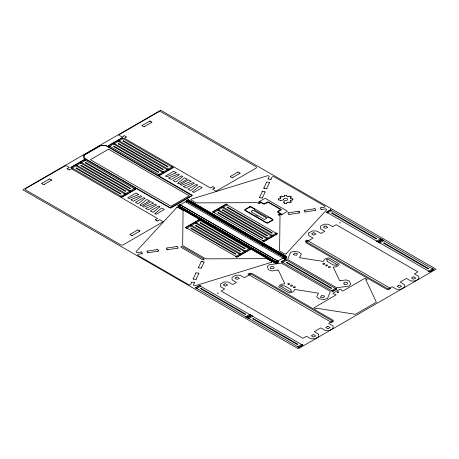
<?xml version="1.0" encoding="UTF-8"?>
<svg xmlns="http://www.w3.org/2000/svg" width="459" height="459" viewBox="0 0 459 459"><rect width="100%" height="100%" fill="white"/><g stroke="black" fill="none" stroke-linecap="round" stroke-linejoin="round"><path stroke-width="0.69" d="M339.293 222.919L339.838 222.604L340.389 222.919M284.299 196.326L284.632 195.299M286.634 203.498L286.95 202.522M179.406 206.257L179.991 204.743L178.39 205.672L178.39 206.843L276.307 263.374L277.322 262.789L277.907 261.28L276.307 262.204L276.307 263.374M191.501 282.589L190.697 284.31A1.279 0.74 0 0 1 188.563 284.643L137.987 255.445A1.279 0.74 0 0 1 138.555 254.211L141.544 253.747M193.354 278.584L195.827 273.26M198.604 267.276L201.076 261.951M196.217 279.032L198.69 273.702M201.467 267.717L203.939 262.393M194.364 283.031L193.52 284.838A1.279 0.74 0 0 0 193.962 285.607A1.279 0.74 0 0 0 195.356 285.682L271.223 262.376M268.308 178.459L269.146 176.652A1.279 0.74 0 0 0 268.71 175.883A1.279 0.74 0 0 0 267.316 175.814L191.449 199.12A1.038 0.597 0 0 0 191.242 200.067L195.632 202.603A1.601 0.924 0 0 0 196.773 202.872L256.489 202.648A1.279 0.74 0 0 1 257.401 202.867L258.635 203.578A0.769 0.442 0 0 0 259.725 203.578A0.769 0.442 0 0 0 259.725 202.947L258.905 202.476A0.798 0.459 0 0 1 258.905 201.822L264.51 198.586A0.798 0.459 0 0 1 265.641 198.586L287.041 210.939A0.798 0.459 0 0 1 287.041 211.593L281.252 214.91L279.485 214.359A0.769 0.442 0 0 0 278.395 214.359A0.769 0.442 0 0 0 278.395 214.984L279.629 215.696A1.279 0.74 0 0 1 280.001 216.223L279.611 250.7A1.601 0.924 0 0 0 280.082 251.36L284.477 253.896A1.038 0.597 0 0 0 286.146 253.787M259.651 197.118L262.123 191.793M263.988 187.794L266.461 182.464M262.514 197.559L264.986 192.235M266.851 188.236L269.324 182.906M271.171 178.907L271.975 177.18A1.279 0.74 0 0 1 274.109 176.847L324.691 206.051A1.279 0.74 0 0 1 324.117 207.284L321.128 207.749M299.825 257.189L301.282 254.091L299.325 252.129L293.938 251.291L290.518 252.433L287.804 259.088A1.279 0.74 0 0 0 288.143 259.777L336.143 287.489A1.279 0.74 0 0 0 337.342 287.684L348.874 286.118L350.842 284.144L349.397 281.034L346 279.904L340.63 280.747M318.202 293.691L316.75 296.795L318.707 298.752L324.094 299.589L327.508 298.453L330.228 291.798A1.279 0.74 0 0 0 329.883 291.104L281.889 263.391A1.279 0.74 0 0 0 280.69 263.196L269.158 264.763L267.19 266.736L268.635 269.846L272.032 270.976L277.402 270.133M131.004 199.699L140.391 195.775L141.808 196.4L133.426 201.237L131.016 199.82M138.463 194.61L129.105 198.529L127.659 197.909L136.042 193.073L138.469 194.524M145.842 208.266L155.228 204.341L156.639 204.966L148.263 209.803L145.842 208.363M153.3 203.176L143.937 207.095L142.497 206.475L150.879 201.639L153.306 203.09M168.723 177.926L178.109 173.995L179.526 174.621L171.144 179.463L168.717 178.012M176.176 172.842L166.824 176.749L165.378 176.136L173.76 171.293L176.187 172.745M183.56 186.492L192.946 182.562L194.364 183.187L185.981 188.029L183.566 186.595M191.013 181.408L181.661 185.316L180.215 184.702L188.597 179.859L191.024 181.311M290.34 200.956L290.851 200.222M283.519 202.304L284.792 200.531M280.334 198.586L280.902 197.818M176.554 207.715L136.191 251.521A1.279 0.74 0 0 0 136.317 252.324A1.279 0.74 0 0 0 137.648 252.576L140.781 252.094M286.118 253.775L326.487 209.975A1.279 0.74 0 0 0 326.36 209.172A1.279 0.74 0 0 0 325.029 208.92L322.258 209.344A1.279 0.74 0 0 0 321.776 209.488M280.162 213.992L277.988 212.397A1.44 0.832 0 0 1 277.988 211.226L280.564 209.488L268.234 202.35L265.153 203.813A1.44 0.832 0 0 1 263.122 203.813L260.919 202.545L260.282 202.591A0.861 0.493 0 0 1 259.869 202.729L259.536 202.729A0.775 0.448 0 0 1 259.128 202.608M290.317 197.789L291.362 196.905M299.71 257.241L299.939 257.763L323.067 261.412L323.652 261.085A5.508 3.179 0 0 1 328.977 257.981L339.258 263.919A5.508 3.179 0 0 1 333.928 266.995L333.314 267.327L339.631 280.678L340.544 280.81M318.316 293.64L318.093 293.117L294.942 289.468L294.391 289.824A5.508 3.179 0 0 1 289.055 292.899L278.774 286.967A5.508 3.179 0 0 1 284.104 283.886L284.706 283.542L278.401 270.202L277.488 270.07M42.199 183.175L48.952 179.274M67.657 168.47L69.298 167.524L65.786 165.492L25.928 188.477A2.025 1.17 0 0 0 25.945 190.124L120.528 244.733A2.025 1.17 0 0 0 123.379 244.739L163.186 221.726L159.669 219.7L158.028 220.647M123.798 136.059L122.151 137.012L118.634 134.98L158.441 111.967A2.025 1.17 0 0 1 161.293 111.979L255.881 166.583A2.025 1.17 0 0 1 255.898 168.235L216.034 191.214L212.523 189.183L214.164 188.236M142.508 125.261L149.261 121.36M44.294 184.38L51.047 180.485M69.751 169.681L71.392 168.734L157.575 218.49L155.934 219.436M125.892 137.27L124.246 138.216L210.429 187.972L212.069 187.025M144.602 126.472L151.355 122.57M177.994 205.632L179.917 204.525L278.292 261.32L278.292 262.709L276.37 263.816L177.994 207.02L177.994 205.632L276.37 262.428L278.292 261.32M186.228 200.881L188.15 199.774L286.519 256.57L286.519 257.958L284.603 259.065L186.228 202.27L186.228 200.881L284.603 257.677L286.519 256.57M130.471 234.136L137.224 230.24M230.779 176.222L237.532 172.326M186.968 201.627L187.983 201.042L187.983 199.866L286.359 256.661L286.359 257.838L285.343 258.423L284.758 257.591L186.383 200.79M186.228 202.27L188.15 201.162L286.519 257.958M188.213 201.174L187.197 201.759L186.612 200.922L188.213 199.998L188.213 201.174L285.509 257.344M132.565 235.347L139.318 231.445M232.874 177.432L239.627 173.536M279.915 196.836L281.195 196.096M290.071 202.7L291.356 201.96M281.43 214.829L280.3 214.829M288.418 196.699L289.95 196.091M287.041 202.459L288.367 202.132M280.598 200.623L283.668 199.883M282.933 196.681L284.207 196.389M288.814 212.746L298.04 211.318M304.971 210.245L314.197 208.816M289.583 214.399L298.809 212.97M305.74 211.897L314.966 210.469M147.706 251.021L156.932 249.598M167.3 247.992L176.526 246.563M148.475 252.674L157.701 251.251M168.069 249.644L177.289 248.216M278.533 198.822L280.231 198.638M290.949 200.17L292.739 199.975M218.105 292.888L217.56 293.203L218.105 293.519M284.729 195.253L286.542 195.253M284.723 203.544L286.542 203.544M290.92 198.627L292.739 198.822M278.533 199.975L280.197 200.158M270.104 179.262L268.922 179.079A0.614 0.356 0 0 1 268.217 178.517M264.602 188.408L265.784 188.592A0.614 0.356 0 0 0 266.886 188.305M202.144 261.596L203.326 261.779A0.614 0.356 0 0 1 204.031 262.341M283.559 202.362L284.23 202.482M287.064 196.406L288.281 196.699M288.504 202.138L289.95 202.706M281.321 196.091L282.796 196.676M290.071 196.096L291.356 196.836M150.489 121.36L151.355 121.859A0.625 0.361 0 0 1 151.487 122.564M213.848 217.141L215.087 217.859M250.407 238.255L251.647 238.973M261.567 244.693L262.806 245.41M276.702 262.433L178.161 205.54L178.161 206.711L179.176 206.125L179.762 204.611L278.137 261.412L277.552 262.921L276.536 263.506L276.536 262.336M156.794 220.647L155.934 220.148A0.591 0.344 0 0 1 155.354 219.884A0.625 0.361 0 0 1 155.796 219.442M51.047 179.773L50.18 179.274A0.625 0.361 0 0 0 48.958 179.199M139.318 230.734L138.452 230.234A0.591 0.344 0 0 0 137.998 229.902A0.625 0.361 0 0 0 137.23 230.16M131.331 235.347L130.465 234.847A0.591 0.344 0 0 1 130.31 234.176M290.352 201.036L291.367 201.891M279.904 196.905L280.891 197.743M290.306 197.869L290.817 198.575M280.294 200.21L280.501 200.594M299.107 211.674L299.423 212.356A0.614 0.356 0 0 1 298.935 212.993M167.001 249.289L166.68 248.606A0.614 0.356 0 0 1 167.174 247.969M158.315 250.631L157.999 249.954A0.614 0.356 0 0 0 157.024 249.541M286.634 195.299L286.973 196.349M284.322 202.539L284.632 203.498M292.813 198.873L292.813 199.923M284.603 257.677L284.603 259.065M278.452 198.873L278.452 199.923M276.37 262.428L276.37 263.816M188.15 199.774L188.15 201.162M179.917 204.525L179.917 205.913M67.502 168.51A0.591 0.339 0 0 0 67.657 169.182L68.523 169.681A0.625 0.361 0 0 0 69.739 169.761M158.016 220.722A0.625 0.361 0 0 1 156.783 220.63M139.284 230.728A0.625 0.361 0 0 1 139.45 231.439M132.553 235.421A0.625 0.361 0 0 1 131.32 235.329M51.018 179.767A0.625 0.361 0 0 1 51.178 180.479M44.282 184.461A0.625 0.361 0 0 1 43.513 184.719A0.591 0.344 0 0 1 43.06 184.386L42.199 183.887A0.591 0.339 0 0 1 41.62 183.623A0.625 0.361 0 0 1 42.062 183.181M123.804 135.984A0.625 0.361 0 0 1 125.037 136.076L125.892 136.558A0.625 0.361 0 0 1 126.024 137.264M212.081 186.951A0.625 0.361 0 0 1 212.85 186.693A0.591 0.344 0 0 1 213.303 187.025L214.169 187.524A0.625 0.361 0 0 1 214.301 188.23M232.862 177.513A0.625 0.361 0 0 1 231.629 177.415L230.774 176.933A0.591 0.344 0 0 1 230.619 176.262M237.538 172.245A0.625 0.361 0 0 1 238.307 171.993A0.591 0.344 0 0 1 238.76 172.326L239.627 172.825A0.625 0.361 0 0 1 239.759 173.531M142.353 125.301A0.591 0.344 0 0 0 142.508 125.973L143.369 126.472A0.625 0.361 0 0 0 144.591 126.546M149.267 121.285A0.625 0.361 0 0 1 150.5 121.377M191.466 282.514A0.614 0.356 0 0 1 192.573 282.228L193.744 282.411A0.614 0.356 0 0 1 194.455 282.974M271.24 262.387A1.038 0.597 0 0 0 271.43 261.429L267.04 258.887A1.601 0.924 0 0 0 265.899 258.618L206.183 258.842A1.279 0.74 0 0 1 205.271 258.629L183.043 245.794A1.279 0.74 0 0 1 182.671 245.267L183.061 210.79A1.601 0.924 0 0 0 182.59 210.13L178.201 207.594A1.038 0.597 0 0 0 176.531 207.709M140.873 252.043A0.614 0.356 0 0 1 141.854 252.45L142.164 253.133A0.614 0.356 0 0 1 141.676 253.764M148.383 252.731A0.614 0.356 0 0 1 147.396 252.318L147.092 251.641A0.614 0.356 0 0 1 147.58 251.004M158.321 250.625A0.614 0.356 0 0 1 157.827 251.268M167.971 249.702A0.614 0.356 0 0 1 166.99 249.289M177.421 248.239A0.614 0.356 0 0 0 177.914 247.596L177.593 246.919A0.614 0.356 0 0 0 176.617 246.512M198.512 267.327A0.614 0.356 0 0 0 199.223 267.895L200.399 268.073A0.614 0.356 0 0 0 201.501 267.792M201.042 261.877A0.614 0.356 0 0 1 202.155 261.59M193.262 278.642A0.614 0.356 0 0 0 193.973 279.21L195.15 279.388A0.614 0.356 0 0 0 196.251 279.101M195.792 273.185A0.614 0.356 0 0 1 196.905 272.904L198.076 273.088A0.614 0.356 0 0 1 198.781 273.65M321.759 209.476A0.614 0.356 0 0 1 320.824 209.04L320.514 208.363A0.614 0.356 0 0 1 321.002 207.732M271.206 178.981A0.614 0.356 0 0 1 270.099 179.262M259.128 201.696A0.798 0.459 0 0 1 260.259 201.696L263.523 203.578A0.798 0.459 0 0 0 264.654 203.578L267.425 201.977A0.637 0.367 0 0 1 268.331 201.977L281.166 209.39A0.637 0.367 0 0 1 281.166 209.912L278.395 211.513A0.798 0.459 0 0 0 278.395 212.161L281.66 214.049A0.798 0.459 0 0 1 281.66 214.703M314.289 208.765A0.614 0.356 0 0 1 315.27 209.172L315.58 209.855A0.614 0.356 0 0 1 315.092 210.492M304.845 210.222A0.614 0.356 0 0 0 304.351 210.865L304.673 211.542A0.614 0.356 0 0 0 305.648 211.949M298.132 211.266A0.614 0.356 0 0 1 299.119 211.679M288.688 212.729A0.614 0.356 0 0 0 288.195 213.366L288.516 214.043A0.614 0.356 0 0 0 289.491 214.456M265.078 192.183A0.614 0.356 0 0 0 264.361 191.615L263.191 191.437A0.614 0.356 0 0 0 262.083 191.719M262.548 197.634A0.614 0.356 0 0 1 261.435 197.921L260.264 197.731A0.614 0.356 0 0 1 259.553 197.169M269.416 182.854A0.614 0.356 0 0 0 268.699 182.286L267.528 182.108A0.614 0.356 0 0 0 266.421 182.389M264.608 188.414A0.614 0.356 0 0 1 263.891 187.846M283.668 199.654A2.008 1.159 0 0 1 285.481 198.248A2.008 1.159 0 0 1 287.632 199.487A2.008 1.159 0 0 1 285.194 200.537M280.076 214.703A0.775 0.448 0 0 1 279.864 214.468L279.87 214.273A0.775 0.448 0 0 1 280.076 214.066M308.712 233.046L308.712 235.53L313.072 238.078L306.176 242.031A0.958 0.551 0 0 0 306.176 242.811L386.553 289.216A0.958 0.551 0 0 0 387.907 289.216L392.078 286.749L396.593 289.285L400.896 289.285L404.482 287.214L404.482 284.729L400.15 282.038L406.479 278.464L410.897 280.983L415.2 280.983L418.786 278.911L418.786 276.427L414.425 273.943L417.925 271.889L336.183 224.709L332.637 226.717L328.328 224.204L324.025 224.204L320.439 226.276L320.439 228.76L324.8 231.244L321.231 233.453L316.601 230.975L312.298 230.975L308.712 233.046M318.666 334.227L318.666 336.711L315.081 338.782L310.777 338.782L306.474 336.263L302.917 338.289L221.198 291.092L224.686 289.044L220.326 286.559L220.326 284.075L223.912 282.004L228.215 282.004L232.518 284.523L236.345 282.457L232.053 279.789L232.053 277.305L235.639 275.234L239.942 275.234L244.417 277.747L251.205 273.771A0.958 0.551 0 0 1 252.559 273.771L332.936 320.17A0.958 0.551 0 0 1 332.936 320.956L328.65 323.429L333.056 325.97L333.056 328.455L329.47 330.526L325.167 330.526L321.111 328.059L320.451 328.042L314.312 331.679L318.666 334.227M270.77 268.469C271.877 269.226 275.727 268.567 273.65 266.857C272.944 266.008 268.744 266.541 270.776 268.435M365.932 279.956L376.38 302.223L355.455 314.3L316.939 308.287L315.855 308.964L313.922 307.846L335.661 295.166A0.958 0.551 0 0 0 335.242 294.242L333.63 293.978A0.958 0.551 0 0 1 333.211 293.054L339.585 289.377A0.958 0.551 0 0 1 340.509 289.233A0.958 0.551 0 0 1 341.186 289.629L341.616 290.57A0.958 0.551 0 0 0 343.212 290.805L364.882 278.297L367.102 279.376L365.932 279.956M344.233 284.121C345.306 284.873 349.173 284.236 347.113 282.532C346.361 281.66 342.202 282.205 344.233 284.121M224.767 283.978L223.223 284.924L225.237 286.175L227.63 285.091L225.627 283.737L224.767 283.978M236.505 277.202L234.956 278.148L236.97 279.405L239.368 278.315L237.401 276.978L236.511 277.173M312.895 334.858L311.345 335.799L313.365 337.055L315.758 335.965L313.79 334.628L312.9 334.823M327.284 326.601L325.735 327.542L327.749 328.799L330.147 327.709L328.139 326.355L327.284 326.584M313.158 232.948L311.609 233.889L313.623 235.146L316.021 234.056L314.013 232.707L313.158 232.931M324.892 226.172L323.343 227.119L325.362 228.37L327.755 227.285L325.747 225.931L324.892 226.172M398.71 285.36L397.167 286.301L399.181 287.558L401.573 286.468L399.571 285.114L398.716 285.343M413.014 277.052L411.471 277.993L413.484 279.25L415.877 278.16L413.915 276.829L413.02 277.018M320.6 297.111L323.635 297.776L324.611 296.055L321.575 295.447L320.6 297.111M293.479 254.688L296.514 255.359L297.489 253.609L294.466 253.029L293.485 254.659M280.661 286.129L290.329 291.781L291.677 291.155L290.731 290.507L291.126 289.629L284.442 285.768L282.916 285.997L281.843 285.446L280.661 286.129M337.371 264.74L336.229 265.428L335.116 264.883L333.59 265.113L326.906 261.251L327.301 260.373L326.355 259.731L327.703 259.1L337.371 264.74M84.181 155.297L84.324 158.137L170.226 207.72L191.793 195.488L105.794 145.675L100.693 145.675L84.192 155.251M140.081 204.978L141.2 205.73L149.582 200.887L146.817 199.516L140.098 204.944M144.935 198.294L138.216 203.767L135.439 202.402L143.816 197.559L144.935 198.311M154.918 213.544L156.037 214.296L164.42 209.453L161.62 208.093L154.918 213.544M159.772 206.86L153.054 212.333L150.277 210.968L158.653 206.125L159.772 206.86M177.805 183.204L178.918 183.95L187.301 179.113L184.489 177.759L177.805 183.181M182.653 176.514L175.935 181.988L173.158 180.622L181.534 175.786L182.653 176.514M192.642 191.77L193.755 192.516L202.138 187.679L199.338 186.32L192.642 191.747M197.49 185.08L196.372 184.352L187.995 189.188L190.772 190.554L197.479 185.138M160.725 110.252L22.95 189.791L298.275 348.748L436.05 269.209L160.725 110.252M100.297 145.509L83.98 154.93A0.958 0.551 0 0 0 83.704 155.32L83.704 157.936A0.958 0.551 0 0 0 83.98 158.332L169.801 207.875A0.958 0.551 0 0 0 171.161 207.875L192.005 195.832A0.97 0.562 0 0 0 192 195.046L106.19 145.509A0.958 0.551 0 0 0 105.513 145.348L100.297 145.509M74.949 164.988L70.657 167.466L71.897 168.183L76.188 165.705L74.949 164.988M79.688 162.251L75.396 164.729L76.642 165.447L80.933 162.968L79.688 162.251M84.318 159.577L80.027 162.056L81.272 162.773L85.563 160.294L84.318 159.577M112.627 143.237L108.335 145.715L109.575 146.432L113.866 143.954L112.627 143.237M117.257 140.563L112.966 143.042L114.205 143.759L118.497 141.28L117.257 140.563M121.996 137.826L117.705 140.299L118.95 141.016L123.242 138.543L121.996 137.826M74.96 165.223L71.122 167.443L122.083 196.865L125.921 194.645L74.96 165.223M79.705 162.486L75.861 164.706L126.822 194.123L130.666 191.908L79.705 162.486M84.336 159.812L80.491 162.033L131.452 191.455L135.296 189.234L84.336 159.812M112.639 143.472L108.8 145.687L159.761 175.108L163.599 172.894L112.639 143.472M117.269 140.798L113.43 143.013L164.391 172.435L168.229 170.22L117.269 140.798M122.014 138.061L118.17 140.276L169.13 169.698L172.974 167.483L122.014 138.061M108.553 149.221L90.406 159.692L171.046 206.246L189.177 195.763L108.553 149.221M76.475 167.988L75.913 168.315L120.562 194.094L121.13 193.773L76.475 167.988M81.22 165.251L80.652 165.579L125.307 191.357L125.869 191.03L81.22 165.251M85.85 162.578L85.282 162.905L129.937 188.683L130.499 188.356L85.85 162.578M114.153 146.237L113.591 146.564L158.24 172.343L158.808 172.016L114.153 146.237M118.783 143.564L118.221 143.891L162.87 169.669L163.438 169.342L118.783 143.564M123.528 140.827L122.96 141.154L167.615 166.933L168.178 166.606L123.528 140.827M125.089 193.939L120.797 196.412L122.037 197.129L126.328 194.656L125.089 193.939M129.828 191.196L125.537 193.675L126.782 194.392L131.073 191.914L129.828 191.196M134.458 188.523L130.167 191.001L131.412 191.719L135.703 189.24L134.458 188.523M162.767 172.182L158.475 174.661L159.715 175.378L164.006 172.9L162.767 172.182M167.397 169.509L163.106 171.987L164.345 172.704L168.637 170.226L167.397 169.509M172.136 166.772L167.845 169.251L169.09 169.968L173.382 167.489L172.136 166.772M188.293 200.176L178.694 205.718L276.226 262.026L285.825 256.483L188.293 200.176M189.705 225.117L185.413 227.595L186.658 228.312L190.95 225.834L189.705 225.117M194.45 222.38L190.158 224.853L191.403 225.57L195.695 223.097L194.45 222.38M199.08 219.706L194.788 222.185L196.033 222.902L200.325 220.423L199.08 219.706M216.757 209.499L212.465 211.978L213.71 212.695L217.996 210.216L216.757 209.499M221.387 206.825L217.096 209.304L218.335 210.021L222.626 207.543L221.387 206.825M226.132 204.089L221.84 206.567L223.08 207.284L227.371 204.806L226.132 204.089M189.722 225.352L185.878 227.566L236.838 256.988L240.682 254.774L189.722 225.352M194.461 222.615L190.623 224.83L241.583 254.252L245.422 252.037L194.461 222.615M199.091 219.941L195.253 222.156L246.213 251.578L250.052 249.363L199.091 219.941M216.768 209.734L212.93 211.955L263.891 241.371L267.729 239.156L216.768 209.734M221.399 207.061L217.56 209.281L268.521 238.703L272.359 236.483L221.399 207.061M226.144 204.324L222.305 206.539L273.266 235.96L277.104 233.746L226.144 204.324M191.237 228.117L190.669 228.444L235.324 254.223L235.886 253.896L191.237 228.117M195.976 225.38L195.414 225.708L240.068 251.486L240.631 251.159L195.976 225.38M200.606 222.707L200.044 223.034L244.699 248.812L245.261 248.485L200.606 222.707M218.283 212.5L217.721 212.827L262.37 238.605L262.938 238.278L218.283 212.5M222.913 209.826L222.351 210.153L267 235.932L267.568 235.61L222.913 209.826M227.658 207.089L227.096 207.416L271.745 233.195L272.313 232.868L227.658 207.089M249.489 206.866L244.957 209.488A1.279 0.74 0 0 0 244.957 210.532L266.358 222.885A1.279 0.74 0 0 0 268.159 222.885L272.698 220.263A1.279 0.74 0 0 0 272.698 219.224L251.297 206.866A1.279 0.74 0 0 0 249.489 206.866M249.857 207.078L245.324 209.7A0.757 0.436 0 0 0 245.324 210.32L255.204 216.023A1.159 0.671 0 0 1 256.816 216.04A1.159 0.671 0 0 1 256.839 216.969L266.725 222.672A0.757 0.436 0 0 0 267.798 222.672L272.33 220.056A0.757 0.436 0 0 0 272.33 219.436L268.412 217.17A1.159 0.671 0 0 1 266.799 217.153L254.831 210.245A1.159 0.671 0 0 1 254.802 209.315L250.93 207.078A0.757 0.436 0 0 0 249.857 207.078M252.731 210.497L251.222 211.364A0.597 0.344 0 0 0 251.222 211.851L264.063 219.264A0.597 0.344 0 0 0 264.906 219.264L266.415 218.398A0.597 0.344 0 0 0 266.415 217.905L253.575 210.497A0.597 0.344 0 0 0 252.731 210.497M239.845 254.062L235.553 256.541L236.798 257.258L241.09 254.779L239.845 254.062M244.59 251.325L240.298 253.804L241.543 254.521L245.835 252.043L244.59 251.325M249.22 248.652L244.928 251.13L246.173 251.848L250.465 249.369L249.22 248.652M266.897 238.445L262.605 240.923L263.845 241.641L268.136 239.162L266.897 238.445M271.527 235.777L267.236 238.25L268.475 238.967L272.766 236.494L271.527 235.777M276.272 233.034L271.98 235.513L273.22 236.23L277.511 233.751L276.272 233.034M199.608 285.389L195.316 287.868L196.561 288.585L200.853 286.106L199.608 285.389M330.537 209.797L326.246 212.276L327.491 212.993L331.782 210.515L330.537 209.797M199.625 285.624L195.781 287.839L246.741 317.261L250.585 315.046L199.625 285.624M330.549 210.033L326.71 212.253L377.671 241.675L381.509 239.455L330.549 210.033M201.14 288.39L200.572 288.717L245.226 314.495L245.789 314.168L201.14 288.39M332.064 212.798L331.501 213.125L376.156 238.904L376.719 238.577L332.064 212.798M249.616 273.203L247.94 274.172L331.702 322.528L333.377 321.564L249.616 273.203M306.876 240.149L305.201 241.113L388.957 289.474L390.632 288.504L306.876 240.149M286.129 256.529L284.528 257.459L285.114 258.291L286.129 257.706L286.129 256.529M285.481 259.364L281.189 261.842L282.434 262.559L286.726 260.081L285.481 259.364M285.498 259.599L281.654 261.814L332.614 291.236L336.453 289.021L285.498 259.599M287.013 262.364L286.445 262.691L331.1 288.47L331.662 288.143L287.013 262.364M249.748 314.335L245.456 316.813L246.701 317.53L250.993 315.052L249.748 314.335M380.677 238.743L376.386 241.222L377.631 241.939L381.917 239.46L380.677 238.743M251.641 315.431L247.349 317.903L248.594 318.621L252.886 316.148L251.641 315.431M382.571 239.839L378.279 242.318L379.518 243.035L383.81 240.556L382.571 239.839M251.658 315.666L247.814 317.88L298.775 347.302L302.613 345.088L251.658 315.666M382.582 240.074L378.744 242.289L429.704 271.711L433.543 269.496L382.582 240.074M253.173 318.431L252.605 318.758L297.26 344.537L297.822 344.21L253.173 318.431M384.097 242.84L383.535 243.167L428.184 268.945L428.752 268.618L384.097 242.84M335.621 288.309L331.329 290.788L332.574 291.505L336.866 289.027L335.621 288.309M301.781 344.376L297.489 346.855L298.734 347.572L303.026 345.093L301.781 344.376M432.711 268.785L428.419 271.263L429.658 271.98L433.95 269.502L432.711 268.785M203.767 259.014L182.372 246.661A0.878 0.505 0 0 0 181.127 246.661A0.878 0.505 0 0 0 181.127 247.378L202.528 259.731A0.878 0.505 0 0 0 203.767 259.731A0.878 0.505 0 0 0 203.767 259.014M337.577 292.526A0.798 0.459 0 0 0 338.776 292.131A0.798 0.459 0 0 0 337.577 291.729A0.798 0.459 0 0 0 337.577 292.526M288.275 284.431A0.958 0.551 0 0 0 289.709 283.955A0.958 0.551 0 0 0 288.275 283.473A0.958 0.551 0 0 0 288.275 284.431M291.098 286.066A0.958 0.551 0 0 0 292.538 285.584A0.958 0.551 0 0 0 291.098 285.108A0.958 0.551 0 0 0 291.098 286.066M293.921 287.695A0.958 0.551 0 0 0 295.361 287.214A0.958 0.551 0 0 0 293.921 286.737A0.958 0.551 0 0 0 293.921 287.695M328.874 267.459A0.958 0.551 0 0 0 330.365 267.04A0.958 0.551 0 0 0 328.988 266.507A0.958 0.551 0 0 0 328.874 267.459M326.108 265.853A0.958 0.551 0 0 0 327.542 265.371A0.958 0.551 0 0 0 326.108 264.895A0.958 0.551 0 0 0 326.108 265.853M323.228 264.2A0.958 0.551 0 0 0 324.72 263.782A0.958 0.551 0 0 0 323.343 263.242A0.958 0.551 0 0 0 323.228 264.2"/></g></svg>
